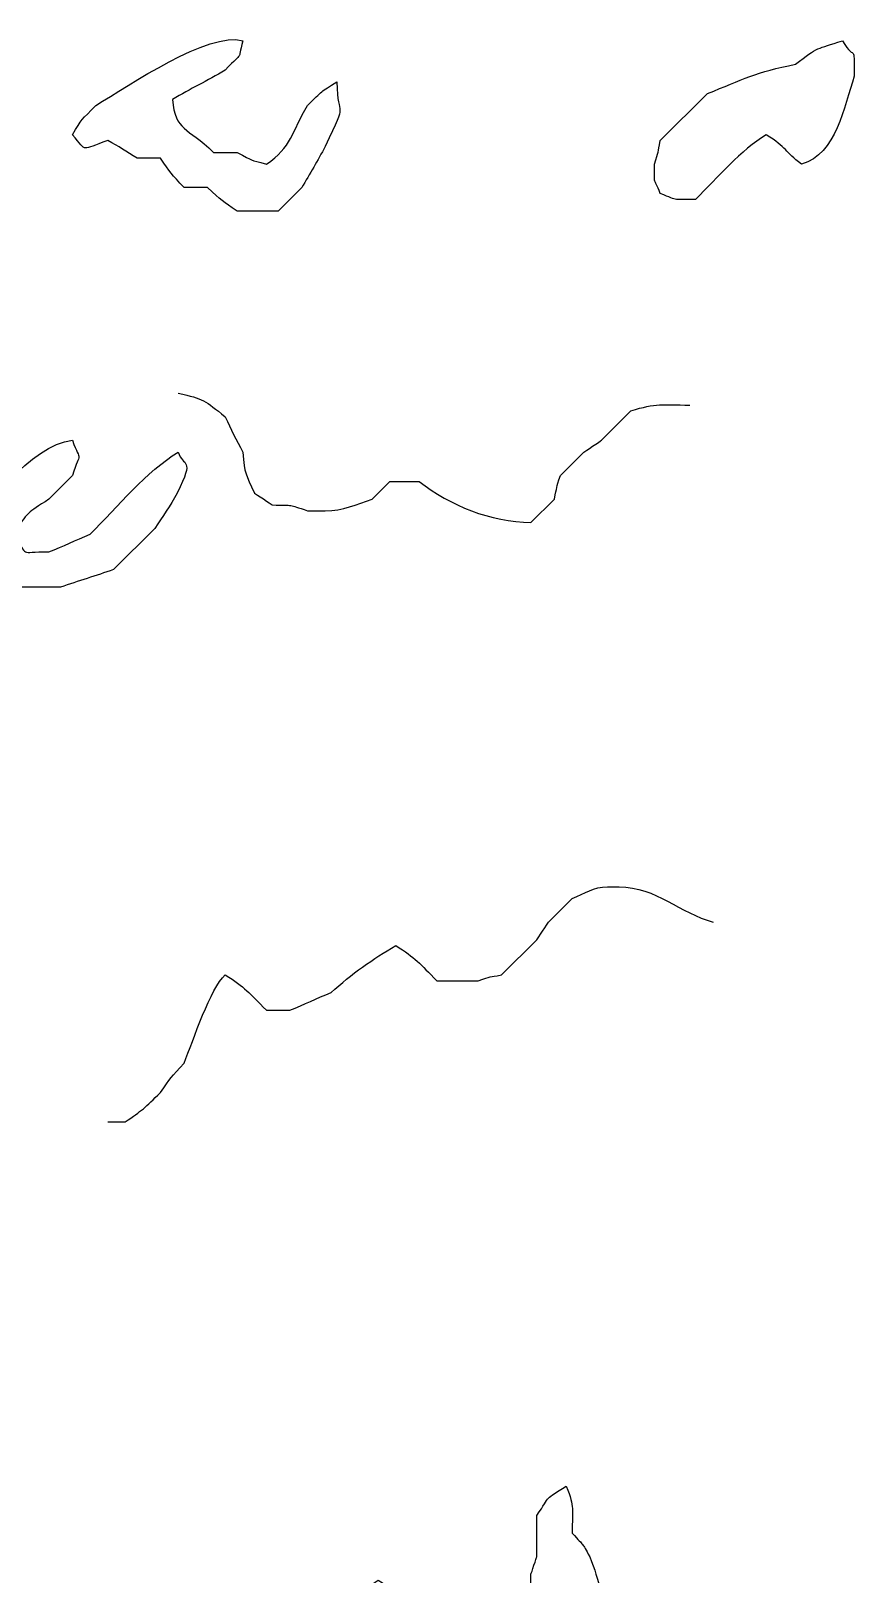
# Model space of a CAD drawing. Extents: x -149 to 150, y -212 to 234.
# Drawn here: x -96.87 to -84.98, y 49.63 to 71.87 of the extents above; entities that cross this region are included whole.
import ezdxf

# ---------------------------------------------------------------- set-up
doc = ezdxf.new("R2010")
doc.units = 0
doc.header["$MEASUREMENT"] = 0
doc.layers.add('EBENE_1', color=7, linetype='CONTINUOUS')

msp = doc.modelspace()

# ---------------------------------------------------------------- linework, layer by layer
at = {"layer": 'EBENE_1', "color": 250}
for points, knots in [([(-92.4612, 71.1331), (-92.7015, 70.9882), (-92.6664, 71.0078), (-92.8847, 70.7946), (-92.8847, 70.7946), (-93.1143, 70.4109), (-93.1129, 70.1893), (-93.4773, 69.9479), (-93.4773, 69.9479), (-93.7363, 70.0182), (-93.6461, 69.9867), (-93.9006, 70.1171), (-93.9006, 70.1171), (-93.9006, 70.1171), (-94.2392, 70.1172), (-94.2392, 70.1172), (-94.2392, 70.1172), (-94.6238, 70.4934), (-94.7861, 70.4146), (-94.8319, 70.8791), (-94.8319, 70.8791), (-94.5694, 71.0364), (-94.3324, 71.1453), (-94.0699, 71.3025), (-94.0699, 71.3025), (-93.7838, 71.6129), (-93.9105, 71.3969), (-93.8159, 71.7258), (-93.8159, 71.7258), (-94.3087, 71.8686), (-95.4548, 71.0807), (-95.9326, 70.7946), (-95.9326, 70.7946), (-96.1477, 70.5794), (-96.1282, 70.6049), (-96.2712, 70.3711), (-96.2712, 70.3711), (-96.0431, 70.1055), (-96.1616, 70.1574), (-95.7632, 70.2866), (-95.7632, 70.2866), (-95.6009, 70.2014), (-95.4956, 70.1344), (-95.3399, 70.0325), (-95.3399, 70.0325), (-95.3399, 70.0325), (-95.0012, 70.0326), (-95.0012, 70.0326), (-95.0012, 70.0326), (-94.8633, 69.8261), (-94.8456, 69.8074), (-94.6626, 69.6091), (-94.6626, 69.6091), (-94.6626, 69.6091), (-94.3239, 69.6092), (-94.3239, 69.6092), (-94.3239, 69.6092), (-94.1249, 69.4258), (-94.1059, 69.4092), (-93.9006, 69.2705), (-93.9006, 69.2705), (-93.9006, 69.2705), (-93.3079, 69.2706), (-93.3079, 69.2706), (-93.3079, 69.2706), (-93.3079, 69.2706), (-92.9692, 69.6091), (-92.9692, 69.6091), (-92.9692, 69.6091), (-92.8509, 69.8068), (-92.7379, 70.0012), (-92.6306, 70.2019), (-92.6306, 70.2019), (-92.2884, 70.9376), (-92.4612, 70.5539), (-92.4612, 71.1331)], [0, 0, 0, 0, 0.05, 0.05, 0.05, 0.05, 0.1, 0.1, 0.1, 0.1, 0.15, 0.15, 0.15, 0.15, 0.2, 0.2, 0.2, 0.2, 0.25, 0.25, 0.25, 0.25, 0.3, 0.3, 0.3, 0.3, 0.35, 0.35, 0.35, 0.35, 0.4, 0.4, 0.4, 0.4, 0.45, 0.45, 0.45, 0.45, 0.5, 0.5, 0.5, 0.5, 0.55, 0.55, 0.55, 0.55, 0.6, 0.6, 0.6, 0.6, 0.65, 0.65, 0.65, 0.65, 0.7, 0.7, 0.7, 0.7, 0.75, 0.75, 0.75, 0.75, 0.8, 0.8, 0.8, 0.8, 0.85, 0.85, 0.85, 0.85, 0.9, 0.9, 0.9, 0.9, 1, 1, 1, 1]), ([(-85.1799, 71.7258), (-85.5558, 71.6012), (-85.5255, 71.6494), (-85.8572, 71.3871), (-85.8572, 71.3871), (-86.4239, 71.2802), (-86.6211, 71.1668), (-87.1272, 70.9639), (-87.1272, 70.9639), (-87.1272, 70.9639), (-87.8046, 70.2866), (-87.8046, 70.2866), (-87.8046, 70.2866), (-87.8427, 70.1046), (-87.8252, 70.1409), (-87.8892, 69.9479), (-87.8892, 69.9479), (-87.8892, 69.6076), (-87.9039, 69.7803), (-87.8046, 69.5246), (-87.8046, 69.5246), (-87.5149, 69.4121), (-87.6446, 69.4399), (-87.2966, 69.4398), (-87.2966, 69.4398), (-86.975, 69.7614), (-86.6445, 70.1485), (-86.2806, 70.3712), (-86.2806, 70.3712), (-85.9756, 70.1805), (-86.0156, 70.1312), (-85.7727, 69.9478), (-85.7727, 69.9478), (-85.2633, 70.0975), (-85.167, 70.7657), (-85.0106, 71.2179), (-85.0106, 71.2179), (-85.022, 71.7439), (-84.9849, 71.3864), (-85.1799, 71.7258)], [0, 0, 0, 0, 0.0909091, 0.0909091, 0.0909091, 0.0909091, 0.1818182, 0.1818182, 0.1818182, 0.1818182, 0.2727273, 0.2727273, 0.2727273, 0.2727273, 0.3636364, 0.3636364, 0.3636364, 0.3636364, 0.4545455, 0.4545455, 0.4545455, 0.4545455, 0.5454545, 0.5454545, 0.5454545, 0.5454545, 0.6363636, 0.6363636, 0.6363636, 0.6363636, 0.7272727, 0.7272727, 0.7272727, 0.7272727, 0.8181818, 0.8181818, 0.8181818, 0.8181818, 1, 1, 1, 1]), ([(-94.7473, 66.6459), (-94.3792, 66.5684), (-94.3678, 66.5423), (-94.0699, 66.3072), (-94.0699, 66.3072), (-93.9871, 66.1292), (-93.9159, 65.9726), (-93.8159, 65.7992), (-93.8159, 65.7992), (-93.7906, 65.4698), (-93.7779, 65.489), (-93.6467, 65.2066), (-93.6467, 65.2066), (-93.6366, 65.201), (-93.407, 65.0465), (-93.3926, 65.0371), (-93.3926, 65.0371), (-93.0596, 65.0299), (-93.1835, 65.0494), (-92.8846, 64.9526), (-92.8846, 64.9526), (-92.8846, 64.9526), (-92.6306, 64.9525), (-92.6306, 64.9525), (-92.6306, 64.9525), (-92.3696, 64.9526), (-92.1794, 65.0435), (-91.9532, 65.1218), (-91.9532, 65.1218), (-91.9532, 65.1218), (-91.6993, 65.3758), (-91.6993, 65.3758), (-91.6993, 65.3758), (-91.6993, 65.3758), (-91.2759, 65.3759), (-91.2759, 65.3759), (-91.2759, 65.3759), (-90.8287, 65.023), (-90.2541, 64.7959), (-89.6673, 64.7832), (-89.6673, 64.7832), (-89.6673, 64.7832), (-89.3286, 65.1218), (-89.3286, 65.1218), (-89.3286, 65.1218), (-89.2904, 65.3037), (-89.3079, 65.2674), (-89.2439, 65.4606), (-89.2439, 65.4606), (-89.2439, 65.4606), (-88.9052, 65.7992), (-88.9052, 65.7992), (-88.9052, 65.7992), (-88.8953, 65.8046), (-88.6656, 65.9593), (-88.6512, 65.9685), (-88.6512, 65.9685), (-88.6512, 65.9685), (-88.2279, 66.3919), (-88.2279, 66.3919), (-88.2279, 66.3919), (-87.8629, 66.5102), (-87.7804, 66.4766), (-87.3812, 66.4766)], [0, 0, 0, 0, 0.0588235, 0.0588235, 0.0588235, 0.0588235, 0.1176471, 0.1176471, 0.1176471, 0.1176471, 0.1764706, 0.1764706, 0.1764706, 0.1764706, 0.2352941, 0.2352941, 0.2352941, 0.2352941, 0.2941176, 0.2941176, 0.2941176, 0.2941176, 0.3529412, 0.3529412, 0.3529412, 0.3529412, 0.4117647, 0.4117647, 0.4117647, 0.4117647, 0.4705882, 0.4705882, 0.4705882, 0.4705882, 0.5294118, 0.5294118, 0.5294118, 0.5294118, 0.5882353, 0.5882353, 0.5882353, 0.5882353, 0.6470588, 0.6470588, 0.6470588, 0.6470588, 0.7058824, 0.7058824, 0.7058824, 0.7058824, 0.7647059, 0.7647059, 0.7647059, 0.7647059, 0.8235294, 0.8235294, 0.8235294, 0.8235294, 0.8823529, 0.8823529, 0.8823529, 0.8823529, 1, 1, 1, 1]), ([(-94.7472, 65.7992), (-95.2039, 65.5197), (-95.6184, 65.0126), (-96.0172, 64.6139), (-96.0172, 64.6139), (-96.224, 64.531), (-96.4031, 64.4427), (-96.6099, 64.3598), (-96.6099, 64.3598), (-97.0656, 64.3698), (-96.8841, 64.2695), (-97.1179, 64.6138), (-97.1179, 64.6138), (-96.9097, 64.9541), (-96.9286, 64.9065), (-96.6099, 65.1218), (-96.6099, 65.1218), (-96.6099, 65.1218), (-96.2712, 65.4606), (-96.2712, 65.4606), (-96.2712, 65.4606), (-96.1482, 65.8402), (-96.1452, 65.6245), (-96.2712, 65.9686), (-96.2712, 65.9686), (-96.8814, 65.9083), (-97.5214, 64.9724), (-97.9646, 64.5291), (-97.9646, 64.5291), (-98.1464, 64.4911), (-98.1102, 64.5085), (-98.3032, 64.4446), (-98.3032, 64.4446), (-98.3032, 64.4446), (-99.8272, 64.4445), (-99.8272, 64.4445), (-99.8272, 64.4445), (-99.991, 64.3396), (-99.991, 64.3469), (-100.1659, 64.2752), (-100.1659, 64.2752), (-100.1659, 64.2752), (-100.7586, 63.6826), (-100.7586, 63.6826), (-100.7586, 63.6826), (-100.9328, 63.248), (-100.9954, 63.4205), (-100.8432, 63.0052), (-100.8432, 63.0052), (-100.4123, 63.0477), (-100.5955, 62.9671), (-100.3352, 63.3438), (-100.3352, 63.3438), (-100.1201, 63.559), (-100.1456, 63.5396), (-99.9119, 63.6826), (-99.9119, 63.6826), (-99.7838, 63.2709), (-99.8748, 63.5727), (-99.9119, 63.0899), (-99.9119, 63.0899), (-99.6416, 62.9826), (-99.831, 63.0127), (-99.4886, 63.0051), (-99.4886, 63.0051), (-99.2094, 63.2844), (-99.0466, 63.4868), (-98.7266, 63.6825), (-98.7266, 63.6825), (-98.5491, 63.439), (-98.5977, 63.5162), (-98.4726, 63.2592), (-98.4726, 63.2592), (-98.4726, 63.2592), (-98.2186, 63.0052), (-98.2186, 63.0052), (-98.2186, 63.0052), (-98.2186, 63.0052), (-97.6259, 63.0052), (-97.6259, 63.0052), (-97.6259, 63.0052), (-97.6259, 63.0052), (-97.2026, 63.4285), (-97.2026, 63.4285), (-97.2026, 63.4285), (-97.1435, 63.6068), (-97.1109, 63.685), (-97.0332, 63.8519), (-97.0332, 63.8519), (-97.0332, 63.8519), (-96.4406, 63.8518), (-96.4406, 63.8518), (-96.4406, 63.8518), (-96.1873, 63.9395), (-95.9318, 64.0183), (-95.6786, 64.1058), (-95.6786, 64.1058), (-95.6786, 64.1058), (-95.0859, 64.6985), (-95.0859, 64.6985), (-95.0859, 64.6985), (-94.9717, 64.8733), (-94.861, 65.0169), (-94.7648, 65.2066), (-94.7648, 65.2066), (-94.4988, 65.731), (-94.6823, 65.5792), (-94.7472, 65.7992)], [0, 0, 0, 0, 0.0357143, 0.0357143, 0.0357143, 0.0357143, 0.0714286, 0.0714286, 0.0714286, 0.0714286, 0.1071429, 0.1071429, 0.1071429, 0.1071429, 0.1428571, 0.1428571, 0.1428571, 0.1428571, 0.1785714, 0.1785714, 0.1785714, 0.1785714, 0.2142857, 0.2142857, 0.2142857, 0.2142857, 0.25, 0.25, 0.25, 0.25, 0.2857143, 0.2857143, 0.2857143, 0.2857143, 0.3214286, 0.3214286, 0.3214286, 0.3214286, 0.3571429, 0.3571429, 0.3571429, 0.3571429, 0.3928571, 0.3928571, 0.3928571, 0.3928571, 0.4285714, 0.4285714, 0.4285714, 0.4285714, 0.4642857, 0.4642857, 0.4642857, 0.4642857, 0.5, 0.5, 0.5, 0.5, 0.5357143, 0.5357143, 0.5357143, 0.5357143, 0.5714286, 0.5714286, 0.5714286, 0.5714286, 0.6071429, 0.6071429, 0.6071429, 0.6071429, 0.6428571, 0.6428571, 0.6428571, 0.6428571, 0.6785714, 0.6785714, 0.6785714, 0.6785714, 0.7142857, 0.7142857, 0.7142857, 0.7142857, 0.75, 0.75, 0.75, 0.75, 0.7857143, 0.7857143, 0.7857143, 0.7857143, 0.8214286, 0.8214286, 0.8214286, 0.8214286, 0.8571429, 0.8571429, 0.8571429, 0.8571429, 0.8928571, 0.8928571, 0.8928571, 0.8928571, 0.9285714, 0.9285714, 0.9285714, 0.9285714, 1, 1, 1, 1]), ([(-95.7632, 56.1471), (-95.7632, 56.1471), (-95.5092, 56.1472), (-95.5092, 56.1472), (-95.5092, 56.1472), (-95.2713, 56.3079), (-95.2239, 56.3526), (-95.0012, 56.5705), (-95.0012, 56.5705), (-94.8633, 56.7769), (-94.8456, 56.7956), (-94.6626, 56.9939), (-94.6626, 56.9939), (-94.5302, 57.3238), (-94.2824, 58.0813), (-94.0699, 58.2639), (-94.0699, 58.2639), (-93.7846, 58.0893), (-93.7257, 58.0043), (-93.4772, 57.7558), (-93.4772, 57.7558), (-93.4772, 57.7558), (-93.1386, 57.7559), (-93.1386, 57.7559), (-93.1386, 57.7559), (-92.9317, 57.8389), (-92.7527, 57.9269), (-92.5459, 58.0098), (-92.5459, 58.0098), (-92.2513, 58.282), (-91.9416, 58.4943), (-91.6146, 58.6872), (-91.6146, 58.6872), (-91.3294, 58.5127), (-91.2704, 58.4277), (-91.0219, 58.1791), (-91.0219, 58.1791), (-91.0219, 58.1791), (-90.4292, 58.1791), (-90.4292, 58.1791), (-90.4292, 58.1791), (-90.2211, 58.254), (-90.2842, 58.2264), (-90.0906, 58.2639), (-90.0906, 58.2639), (-90.0906, 58.2639), (-89.5826, 58.7718), (-89.5826, 58.7718), (-89.5826, 58.7718), (-89.5771, 58.7819), (-89.4225, 59.0114), (-89.4132, 59.0259), (-89.4132, 59.0259), (-89.4132, 59.0259), (-89.0746, 59.3645), (-89.0746, 59.3645), (-89.0746, 59.3645), (-88.8883, 59.4392), (-88.7635, 59.5338), (-88.5666, 59.5339), (-88.5666, 59.5339), (-88.5666, 59.5339), (-88.3972, 59.5339), (-88.3972, 59.5339), (-88.3972, 59.5339), (-87.863, 59.5339), (-87.5206, 59.1529), (-87.0426, 59.0259)], [0, 0, 0, 0, 0.0555556, 0.0555556, 0.0555556, 0.0555556, 0.1111111, 0.1111111, 0.1111111, 0.1111111, 0.1666667, 0.1666667, 0.1666667, 0.1666667, 0.2222222, 0.2222222, 0.2222222, 0.2222222, 0.2777778, 0.2777778, 0.2777778, 0.2777778, 0.3333333, 0.3333333, 0.3333333, 0.3333333, 0.3888889, 0.3888889, 0.3888889, 0.3888889, 0.4444444, 0.4444444, 0.4444444, 0.4444444, 0.5, 0.5, 0.5, 0.5, 0.5555556, 0.5555556, 0.5555556, 0.5555556, 0.6111111, 0.6111111, 0.6111111, 0.6111111, 0.6666667, 0.6666667, 0.6666667, 0.6666667, 0.7222222, 0.7222222, 0.7222222, 0.7222222, 0.7777778, 0.7777778, 0.7777778, 0.7777778, 0.8333333, 0.8333333, 0.8333333, 0.8333333, 0.8888889, 0.8888889, 0.8888889, 0.8888889, 1, 1, 1, 1]), ([(-88.8206, 49.8818), (-88.9469, 50.1037), (-88.8834, 50.013), (-89.0746, 50.2206), (-89.0746, 50.2206), (-89.0746, 50.5872), (-89.0334, 50.5738), (-89.1592, 50.8979), (-89.1592, 50.8979), (-89.4828, 50.6954), (-89.3749, 50.7817), (-89.5827, 50.4745), (-89.5827, 50.4745), (-89.5827, 50.4745), (-89.5826, 49.8818), (-89.5826, 49.8818), (-89.5826, 49.8818), (-89.585, 49.8767), (-89.6621, 49.642), (-89.6672, 49.6278), (-89.6672, 49.6278), (-89.6672, 49.6278), (-89.6673, 48.8658), (-89.6673, 48.8658), (-89.6673, 48.8658), (-89.8543, 48.7183), (-89.9238, 48.6119), (-90.1752, 48.6118), (-90.1752, 48.6118), (-90.1752, 48.6118), (-90.5139, 48.6119), (-90.5139, 48.6119), (-90.5139, 48.6119), (-90.7108, 48.6118), (-90.8356, 48.7064), (-91.022, 48.7811), (-91.022, 48.7811), (-91.3159, 49.0751), (-91.5338, 49.3384), (-91.8687, 49.5431), (-91.8687, 49.5431), (-92.2746, 49.2676), (-92.1275, 49.3402), (-92.0379, 48.8658), (-92.0379, 48.8658), (-91.806, 48.6146), (-91.6271, 48.3731), (-91.4452, 48.1039), (-91.4452, 48.1039), (-91.4354, 48.0984), (-91.2056, 47.9437), (-91.1913, 47.9346), (-91.1913, 47.9346), (-91.1913, 47.9346), (-90.8526, 47.5958), (-90.8526, 47.5958), (-90.8526, 47.5958), (-90.6253, 47.5046), (-90.557, 47.4691), (-90.3446, 47.3419), (-90.3446, 47.3419), (-90.0539, 47.319), (-90.192, 47.3449), (-89.9213, 47.2572), (-89.9213, 47.2572), (-89.9213, 47.2572), (-89.6672, 47.2572), (-89.6672, 47.2572), (-89.6672, 47.2572), (-89.6672, 47.2572), (-89.5826, 47.2572), (-89.5826, 47.2572), (-89.5826, 47.2572), (-89.4352, 47.2571), (-89.3703, 47.2999), (-89.244, 47.3418), (-89.244, 47.3418), (-89.244, 47.3418), (-88.8206, 47.7652), (-88.8206, 47.7652), (-88.8206, 47.7652), (-88.7423, 47.9914), (-88.6512, 48.1815), (-88.6512, 48.4425), (-88.6512, 48.4425), (-88.6512, 48.4425), (-88.6512, 49.1198), (-88.6512, 49.1198), (-88.6512, 49.1198), (-88.6512, 49.1198), (-88.6512, 49.3738), (-88.6512, 49.3738), (-88.6512, 49.3738), (-88.7162, 49.5741), (-88.7427, 49.6858), (-88.8206, 49.8818)], [0, 0, 0, 0, 0.04, 0.04, 0.04, 0.04, 0.08, 0.08, 0.08, 0.08, 0.12, 0.12, 0.12, 0.12, 0.16, 0.16, 0.16, 0.16, 0.2, 0.2, 0.2, 0.2, 0.24, 0.24, 0.24, 0.24, 0.28, 0.28, 0.28, 0.28, 0.32, 0.32, 0.32, 0.32, 0.36, 0.36, 0.36, 0.36, 0.4, 0.4, 0.4, 0.4, 0.44, 0.44, 0.44, 0.44, 0.48, 0.48, 0.48, 0.48, 0.52, 0.52, 0.52, 0.52, 0.56, 0.56, 0.56, 0.56, 0.6, 0.6, 0.6, 0.6, 0.64, 0.64, 0.64, 0.64, 0.68, 0.68, 0.68, 0.68, 0.72, 0.72, 0.72, 0.72, 0.76, 0.76, 0.76, 0.76, 0.8, 0.8, 0.8, 0.8, 0.84, 0.84, 0.84, 0.84, 0.88, 0.88, 0.88, 0.88, 0.92, 0.92, 0.92, 0.92, 1, 1, 1, 1])]:
    msp.add_open_spline(points, degree=3, knots=knots, dxfattribs=at)

doc.saveas('drawing.dxf')
